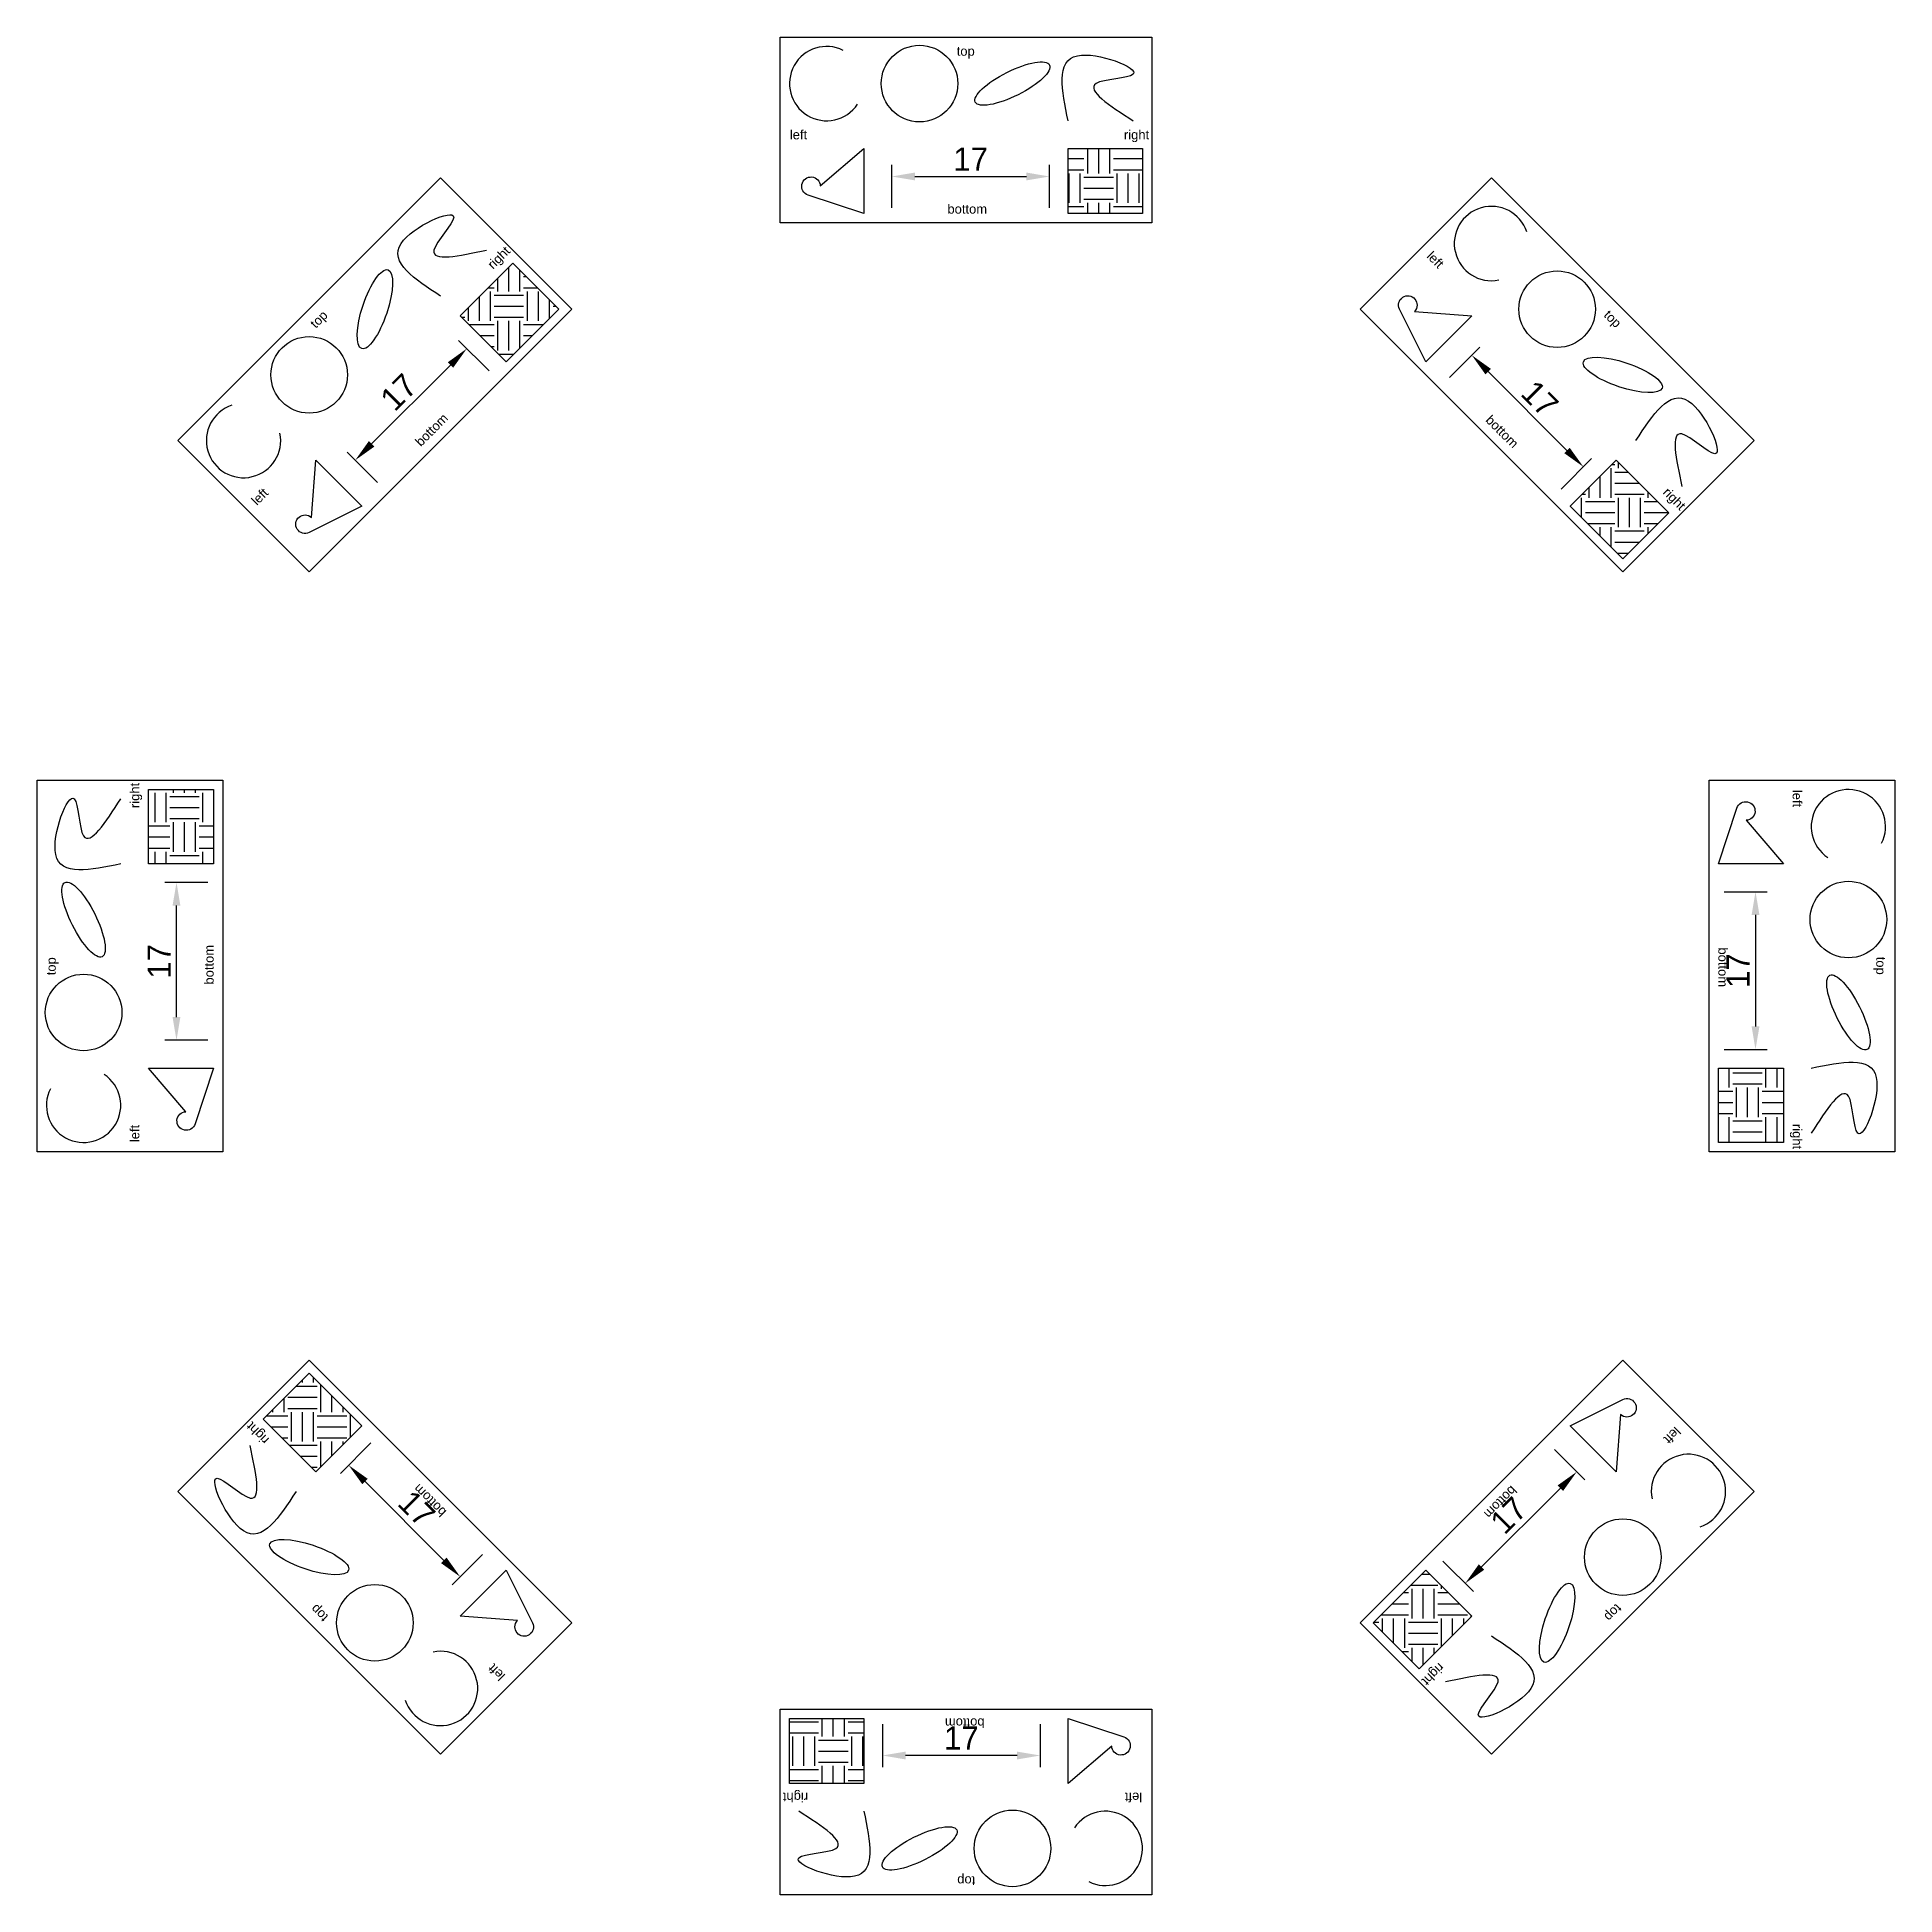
# Model space of a CAD drawing. Header units: millimetres. Extents: x -100 to 100, y -100 to 100.
import ezdxf

# ---------------------------------------------------------------- set-up
doc = ezdxf.new("R2010")
doc.units = ezdxf.units.MM
doc.layers.get('0').update_dxf_attribs({"lineweight": 25, "true_color": 0xffffff})
doc.layers.get('Defpoints').update_dxf_attribs({"true_color": 0xffffff})
doc.styles.add('QCADDimTextStyle', font='txt')
doc.styles.add('textstyle20', font='')
doc.styles.add('textstyle21', font='')
doc.styles.add('textstyle22', font='')
doc.styles.add('textstyle23', font='')
doc.styles.add('textstyle24', font='')
doc.styles.add('textstyle25', font='')
doc.styles.add('textstyle26', font='')
doc.styles.add('textstyle27', font='')
doc.styles.add('textstyle28', font='')
doc.styles.add('textstyle29', font='')
doc.styles.add('textstyle30', font='')
doc.styles.add('textstyle31', font='')
doc.styles.add('textstyle32', font='')
doc.styles.add('textstyle33', font='')
doc.styles.add('textstyle34', font='')
doc.styles.add('textstyle35', font='')
doc.styles.add('textstyle36', font='')
doc.styles.add('textstyle37', font='')
doc.styles.add('textstyle38', font='')
doc.styles.add('textstyle39', font='')
doc.styles.add('textstyle40', font='')
doc.styles.add('textstyle41', font='')
doc.styles.add('textstyle42', font='')
doc.styles.add('textstyle43', font='')
doc.styles.add('textstyle44', font='')
doc.styles.add('textstyle45', font='')
doc.styles.add('textstyle46', font='')
doc.styles.add('textstyle47', font='')
doc.styles.add('textstyle48', font='')
doc.styles.add('textstyle49', font='')
doc.styles.add('textstyle50', font='')
doc.styles.add('textstyle51', font='')
doc.styles.get('textstyle20').set_extended_font_data('Arial')
doc.styles.get('textstyle21').set_extended_font_data('Arial')
doc.styles.get('textstyle22').set_extended_font_data('Arial')
doc.styles.get('textstyle23').set_extended_font_data('Arial')
doc.styles.get('textstyle24').set_extended_font_data('Arial')
doc.styles.get('textstyle25').set_extended_font_data('Arial')
doc.styles.get('textstyle26').set_extended_font_data('Arial')
doc.styles.get('textstyle27').set_extended_font_data('Arial')
doc.styles.get('textstyle28').set_extended_font_data('Arial')
doc.styles.get('textstyle29').set_extended_font_data('Arial')
doc.styles.get('textstyle30').set_extended_font_data('Arial')
doc.styles.get('textstyle31').set_extended_font_data('Arial')
doc.styles.get('textstyle32').set_extended_font_data('Arial')
doc.styles.get('textstyle33').set_extended_font_data('Arial')
doc.styles.get('textstyle34').set_extended_font_data('Arial')
doc.styles.get('textstyle35').set_extended_font_data('Arial')
doc.styles.get('textstyle36').set_extended_font_data('Arial')
doc.styles.get('textstyle37').set_extended_font_data('Arial')
doc.styles.get('textstyle38').set_extended_font_data('Arial')
doc.styles.get('textstyle39').set_extended_font_data('Arial')
doc.styles.get('textstyle40').set_extended_font_data('Arial')
doc.styles.get('textstyle41').set_extended_font_data('Arial')
doc.styles.get('textstyle42').set_extended_font_data('Arial')
doc.styles.get('textstyle43').set_extended_font_data('Arial')
doc.styles.get('textstyle44').set_extended_font_data('Arial')
doc.styles.get('textstyle45').set_extended_font_data('Arial')
doc.styles.get('textstyle46').set_extended_font_data('Arial')
doc.styles.get('textstyle47').set_extended_font_data('Arial')
doc.styles.get('textstyle48').set_extended_font_data('Arial')
doc.styles.get('textstyle49').set_extended_font_data('Arial')
doc.styles.get('textstyle50').set_extended_font_data('Arial')
doc.styles.get('textstyle51').set_extended_font_data('Arial')
doc.dimstyles.new('QCADDimStyle', dxfattribs={"dimtxt": 2.5, "dimasz": 2.5, "dimexe": 1.25, "dimexo": 0.625, "dimtad": 1, "dimtoh": 1, "dimdec": 4, "dimzin": 0, "dimdsep": 46, "dimtxsty": 'QCADDimTextStyle', "dimcen": 0.09, "dimadec": 0, "dimazin": 0, "dimtfac": 1, "dimtdec": 4, "dimtofl": 0, "dimtmove": 0, "dimatfit": 3, "dimfxl": 1, "dimtolj": 1, "dimtzin": 0, "dimarcsym": 0})

# ---------------------------------------------------------------- blocks, each defined once
blk = doc.blocks.new('*D3')
at = {"color": 0, "lineweight": -2}
for p, q in [((-8, 81.62), (-8, 86.25)), ((9, 81.62), (9, 86.25)), ((-5.5, 85), (6.5, 85))]:
    blk.add_line(p, q, dxfattribs=at)
at = {"color": 0}
for points in [[(-5.5, 85.42), (-5.5, 84.58), (-8, 85)], [(6.5, 84.58), (6.5, 85.42), (9, 85)]]:
    blk.add_solid(points, dxfattribs=at)
at = {"layer": 'Defpoints', "color": 0}
for p in [(9, 85), (-8, 81), (9, 81)]:
    blk.add_point(p, dxfattribs=at)
at = {"color": 0, "insert": (0.5, 86.87), "char_height": 2.5, "attachment_point": 5, "style": 'QCADDimTextStyle'}
blk.add_mtext('\\A1;17', dxfattribs=at)
blk = doc.blocks.new('*D4')
at = {"color": 0, "lineweight": -2}
for p, q in [((63.37, -52.06), (66.64, -55.33)), ((63.99, -56.21), (55.51, -64.7)), ((51.35, -64.08), (54.62, -67.35))]:
    blk.add_line(p, q, dxfattribs=at)
at = {"color": 0}
for points in [[(64.29, -56.51), (63.7, -55.92), (65.76, -54.45)], [(55.21, -64.41), (55.8, -64.99), (53.74, -66.47)]]:
    blk.add_solid(points, dxfattribs=at)
at = {"layer": 'Defpoints', "color": 0}
for p in [(62.93, -51.62), (50.91, -63.64), (53.74, -66.47)]:
    blk.add_point(p, dxfattribs=at)
at = {"color": 0, "insert": (58.42, -59.13), "char_height": 2.5, "attachment_point": 5, "rotation": 45, "style": 'QCADDimTextStyle'}
blk.add_mtext('\\A1;17', dxfattribs=at)
blk = doc.blocks.new('*D5')
at = {"color": 0, "lineweight": -2}
for p, q in [((-9, -81.63), (-9, -86.25)), ((8, -81.63), (8, -86.25)), ((5.5, -85), (-6.5, -85))]:
    blk.add_line(p, q, dxfattribs=at)
at = {"color": 0}
for points in [[(-6.5, -84.58), (-6.5, -85.42), (-9, -85)], [(5.5, -85.42), (5.5, -84.58), (8, -85)]]:
    blk.add_solid(points, dxfattribs=at)
at = {"layer": 'Defpoints', "color": 0}
for p in [(-9, -81), (8, -81), (-9, -85)]:
    blk.add_point(p, dxfattribs=at)
at = {"color": 0, "insert": (-0.5, -83.12), "char_height": 2.5, "attachment_point": 5, "style": 'QCADDimTextStyle'}
blk.add_mtext('\\A1;17', dxfattribs=at)
blk = doc.blocks.new('*D6')
at = {"color": 0, "lineweight": -2}
for p, q in [((-64.08, -51.35), (-67.35, -54.62)), ((-56.21, -63.99), (-64.7, -55.51)), ((-52.06, -63.37), (-55.33, -66.64))]:
    blk.add_line(p, q, dxfattribs=at)
at = {"color": 0}
for points in [[(-64.41, -55.21), (-64.99, -55.8), (-66.47, -53.74)], [(-56.51, -64.29), (-55.92, -63.7), (-54.45, -65.76)]]:
    blk.add_solid(points, dxfattribs=at)
at = {"layer": 'Defpoints', "color": 0}
for p in [(-63.64, -50.91), (-66.47, -53.74), (-51.62, -62.93)]:
    blk.add_point(p, dxfattribs=at)
at = {"color": 0, "insert": (-59.13, -58.42), "char_height": 2.5, "attachment_point": 5, "rotation": 315, "style": 'QCADDimTextStyle'}
blk.add_mtext('\\A1;17', dxfattribs=at)
blk = doc.blocks.new('*D7')
at = {"color": 0, "lineweight": -2}
for p, q in [((52.06, 63.37), (55.33, 66.64)), ((56.21, 63.99), (64.7, 55.51)), ((64.08, 51.35), (67.35, 54.62))]:
    blk.add_line(p, q, dxfattribs=at)
at = {"color": 0}
for points in [[(56.51, 64.29), (55.92, 63.7), (54.45, 65.76)], [(64.41, 55.21), (64.99, 55.8), (66.47, 53.74)]]:
    blk.add_solid(points, dxfattribs=at)
at = {"layer": 'Defpoints', "color": 0}
for p in [(51.62, 62.93), (66.47, 53.74), (63.64, 50.91)]:
    blk.add_point(p, dxfattribs=at)
at = {"color": 0, "insert": (61.78, 61.08), "char_height": 2.5, "attachment_point": 5, "rotation": 315, "style": 'QCADDimTextStyle'}
blk.add_mtext('\\A1;17', dxfattribs=at)
blk = doc.blocks.new('*D8')
at = {"color": 0, "lineweight": -2}
for p, q in [((81.62, 8), (86.25, 8)), ((85, 5.5), (85, -6.5)), ((81.62, -9), (86.25, -9))]:
    blk.add_line(p, q, dxfattribs=at)
at = {"color": 0}
for points in [[(85.42, 5.5), (84.58, 5.5), (85, 8)], [(84.58, -6.5), (85.42, -6.5), (85, -9)]]:
    blk.add_solid(points, dxfattribs=at)
at = {"layer": 'Defpoints', "color": 0}
for p in [(81, 8), (81, -9), (85, -9)]:
    blk.add_point(p, dxfattribs=at)
at = {"color": 0, "insert": (83.12, -0.5), "char_height": 2.5, "attachment_point": 5, "rotation": 90, "style": 'QCADDimTextStyle'}
blk.add_mtext('\\A1;17', dxfattribs=at)
blk = doc.blocks.new('*D9')
at = {"color": 0, "lineweight": -2}
for p, q in [((-81.63, 9), (-86.25, 9)), ((-85, -5.5), (-85, 6.5)), ((-81.63, -8), (-86.25, -8))]:
    blk.add_line(p, q, dxfattribs=at)
at = {"color": 0}
for points in [[(-84.58, 6.5), (-85.42, 6.5), (-85, 9)], [(-85.42, -5.5), (-84.58, -5.5), (-85, -8)]]:
    blk.add_solid(points, dxfattribs=at)
at = {"layer": 'Defpoints', "color": 0}
for p in [(-85, 9), (-81, 9), (-81, -8)]:
    blk.add_point(p, dxfattribs=at)
at = {"color": 0, "insert": (-86.87, 0.5), "char_height": 2.5, "attachment_point": 5, "rotation": 90, "style": 'QCADDimTextStyle'}
blk.add_mtext('\\A1;17', dxfattribs=at)
blk = doc.blocks.new('*D10')
at = {"color": 0, "lineweight": -2}
for p, q in [((-51.35, 64.08), (-54.62, 67.35)), ((-63.99, 56.21), (-55.51, 64.7)), ((-63.37, 52.06), (-66.64, 55.33))]:
    blk.add_line(p, q, dxfattribs=at)
at = {"color": 0}
for points in [[(-55.21, 64.41), (-55.8, 64.99), (-53.74, 66.47)], [(-64.29, 56.51), (-63.7, 55.92), (-65.76, 54.45)]]:
    blk.add_solid(points, dxfattribs=at)
at = {"layer": 'Defpoints', "color": 0}
for p in [(-53.74, 66.47), (-50.91, 63.64), (-62.93, 51.62)]:
    blk.add_point(p, dxfattribs=at)
at = {"color": 0, "insert": (-61.08, 61.78), "char_height": 2.5, "attachment_point": 5, "rotation": 45, "style": 'QCADDimTextStyle'}
blk.add_mtext('\\A1;17', dxfattribs=at)

msp = doc.modelspace()

# ---------------------------------------------------------------- hatches: boundary and pattern name
h = msp.add_hatch()
h.set_pattern_fill('EARTH', color=256, scale=0.5, style=0, pattern_type=0)
h.paths.add_polyline_path([(11, 88), (19, 88), (19, 81), (11, 81)], flags=0)
h = msp.add_hatch()
h.set_pattern_fill('EARTH', color=256, scale=0.5, angle=45, style=0, pattern_type=0)
h.set_pattern_definition([(360, (0, 0), (3.175, 3.175), [3.175, -3.175]), (360, (2e-16, 1.1906), (3.175, 3.175), [3.175, -3.175]), (360, (4e-16, 2.3813), (3.175, 3.175), [3.175, -3.175]), (90, (0.397, 2.778), (-3.175, 3.175), [3.175, -3.175]), (90, (1.5875, 2.778), (-3.175, 3.175), [3.175, -3.175]), (90, (2.778, 2.778), (-3.175, 3.175), [3.175, -3.175])])
h.paths.add_polyline_path([(-54.44722, 70.00357), (-48.79037, 75.66043), (-43.84062, 70.71068), (-49.49747, 65.05382)], flags=0)
h = msp.add_hatch()
h.set_pattern_fill('EARTH', color=256, scale=0.5, angle=315, style=0, pattern_type=0)
h.set_pattern_definition([(360, (0, 0), (3.175, 3.175), [3.175, -3.175]), (360, (0, 1.1906), (3.175, 3.175), [3.175, -3.175]), (360, (0, 2.3813), (3.175, 3.175), [3.175, -3.175]), (450, (0.397, 2.778), (-3.175, 3.175), [3.175, -3.175]), (450, (1.5875, 2.778), (-3.175, 3.175), [3.175, -3.175]), (450, (2.778, 2.778), (-3.175, 3.175), [3.175, -3.175])])
h.paths.add_polyline_path([(70.00357, 54.44722), (75.66043, 48.79037), (70.71068, 43.84062), (65.05382, 49.49747)], flags=0)
h = msp.add_hatch()
h.set_pattern_fill('EARTH', color=256, scale=0.5, angle=90, style=0, pattern_type=0)
h.set_pattern_definition([(360, (0, 0), (3.175, 3.175), [3.175, -3.175]), (360, (1e-16, 1.1906), (3.175, 3.175), [3.175, -3.175]), (360, (1e-16, 2.3813), (3.175, 3.175), [3.175, -3.175]), (90, (0.397, 2.778), (-3.175, 3.175), [3.175, -3.175]), (90, (1.5875, 2.778), (-3.175, 3.175), [3.175, -3.175]), (90, (2.778, 2.778), (-3.175, 3.175), [3.175, -3.175])])
h.paths.add_polyline_path([(-88, 11), (-88, 19), (-81, 19), (-81, 11)], flags=0)
h = msp.add_hatch()
h.set_pattern_fill('EARTH', color=256, scale=0.5, angle=270, style=0, pattern_type=0)
h.set_pattern_definition([(360, (0, 0), (3.175, 3.175), [3.175, -3.175]), (360, (1e-16, 1.1906), (3.175, 3.175), [3.175, -3.175]), (360, (1e-16, 2.3813), (3.175, 3.175), [3.175, -3.175]), (450, (0.397, 2.778), (-3.175, 3.175), [3.175, -3.175]), (450, (1.5875, 2.778), (-3.175, 3.175), [3.175, -3.175]), (450, (2.778, 2.778), (-3.175, 3.175), [3.175, -3.175])])
h.paths.add_polyline_path([(88, -11), (88, -19), (81, -19), (81, -11)], flags=0)
h = msp.add_hatch()
h.set_pattern_fill('EARTH', color=256, scale=0.5, angle=135, style=0, pattern_type=0)
h.set_pattern_definition([(360, (0, 0), (3.175, 3.175), [3.175, -3.175]), (360, (0, 1.1906), (3.175, 3.175), [3.175, -3.175]), (360, (0, 2.3813), (3.175, 3.175), [3.175, -3.175]), (450, (0.397, 2.778), (-3.175, 3.175), [3.175, -3.175]), (450, (1.5875, 2.778), (-3.175, 3.175), [3.175, -3.175]), (450, (2.778, 2.778), (-3.175, 3.175), [3.175, -3.175])])
h.paths.add_polyline_path([(-70.00357, -54.44722), (-75.66043, -48.79037), (-70.71068, -43.84062), (-65.05382, -49.49747)], flags=0)
h = msp.add_hatch()
h.set_pattern_fill('EARTH', color=256, scale=0.5, angle=225, style=0, pattern_type=0)
h.set_pattern_definition([(360, (0, 0), (3.175, 3.175), [3.175, -3.175]), (360, (1e-16, 1.1906), (3.175, 3.175), [3.175, -3.175]), (360, (2e-16, 2.3813), (3.175, 3.175), [3.175, -3.175]), (450, (0.397, 2.778), (-3.175, 3.175), [3.175, -3.175]), (450, (1.5875, 2.778), (-3.175, 3.175), [3.175, -3.175]), (450, (2.778, 2.778), (-3.175, 3.175), [3.175, -3.175])])
h.paths.add_polyline_path([(54.44722, -70.00357), (48.79037, -75.66043), (43.84062, -70.71068), (49.49747, -65.05382)], flags=0)
h = msp.add_hatch()
h.set_pattern_fill('EARTH', color=256, scale=0.5, angle=180, style=0, pattern_type=0)
h.set_pattern_definition([(360, (0, 0), (3.175, 3.175), [3.175, -3.175]), (360, (1e-16, 1.1906), (3.175, 3.175), [3.175, -3.175]), (360, (1e-16, 2.3813), (3.175, 3.175), [3.175, -3.175]), (450, (0.397, 2.778), (-3.175, 3.175), [3.175, -3.175]), (450, (1.5875, 2.778), (-3.175, 3.175), [3.175, -3.175]), (450, (2.778, 2.778), (-3.175, 3.175), [3.175, -3.175])])
h.paths.add_polyline_path([(-11, -88), (-19, -88), (-19, -81), (-11, -81)], flags=0)

# ---------------------------------------------------------------- linework, layer by layer
for p, q in [((-20, 100), (20, 100)), ((-20, 80), (-20, 100)), ((20, 100), (20, 80)), ((11, 88), (19, 88)), ((11, 81), (11, 88)), ((19, 88), (19, 81)), ((-84.85281, 56.56854), (-56.56854, 84.85281)), ((-56.56854, 84.85281), (-42.42641, 70.71068)), ((42.42641, 70.71068), (56.56854, 84.85281)), ((56.56854, 84.85281), (84.85281, 56.56854)), ((20, 80), (-20, 80)), ((19, 81), (11, 81)), ((-54.44722, 70.00357), (-48.79037, 75.66043)), ((-48.79037, 75.66043), (-43.84062, 70.71068)), ((-42.42641, 70.71068), (-70.71068, 42.42641)), ((-49.49747, 65.05382), (-54.44722, 70.00357)), ((-43.84062, 70.71068), (-49.49747, 65.05382)), ((70.71068, 42.42641), (42.42641, 70.71068)), ((-70.71068, 42.42641), (-84.85281, 56.56854)), ((84.85281, 56.56854), (70.71068, 42.42641)), ((65.05382, 49.49747), (70.00357, 54.44722)), ((70.00357, 54.44722), (75.66043, 48.79037)), ((70.71068, 43.84062), (65.05382, 49.49747)), ((75.66043, 48.79037), (70.71068, 43.84062)), ((-100, -20), (-100, 20)), ((-100, 20), (-80, 20)), ((-80, 20), (-80, -20)), ((-88, 11), (-88, 19)), ((-88, 19), (-81, 19)), ((-81, 19), (-81, 11)), ((80, -20), (80, 20)), ((80, 20), (100, 20)), ((100, 20), (100, -20)), ((-81, 11), (-88, 11)), ((81, -19), (81, -11)), ((81, -11), (88, -11)), ((88, -11), (88, -19)), ((-80, -20), (-100, -20)), ((100, -20), (80, -20)), ((88, -19), (81, -19)), ((-84.85281, -56.56854), (-70.71068, -42.42641)), ((-75.66043, -48.79037), (-70.71068, -43.84062)), ((-70.71068, -42.42641), (-42.42641, -70.71068)), ((-70.71068, -43.84062), (-65.05382, -49.49747)), ((42.42641, -70.71068), (70.71068, -42.42641)), ((70.71068, -42.42641), (84.85281, -56.56854)), ((-70.00357, -54.44722), (-75.66043, -48.79037)), ((-65.05382, -49.49747), (-70.00357, -54.44722)), ((-56.56854, -84.85281), (-84.85281, -56.56854)), ((84.85281, -56.56854), (56.56854, -84.85281)), ((43.84062, -70.71068), (49.49747, -65.05382)), ((49.49747, -65.05382), (54.44722, -70.00357)), ((-42.42641, -70.71068), (-56.56854, -84.85281)), ((56.56854, -84.85281), (42.42641, -70.71068)), ((48.79037, -75.66043), (43.84062, -70.71068)), ((54.44722, -70.00357), (48.79037, -75.66043)), ((-20, -100), (-20, -80)), ((-20, -80), (20, -80)), ((20, -80), (20, -100)), ((-19, -88), (-19, -81)), ((-19, -81), (-11, -81)), ((-11, -81), (-11, -88)), ((-11, -88), (-19, -88)), ((20, -100), (-20, -100))]:
    msp.add_line(p, q)
for points in [[(-11, 88), (-11, 81), (-17, 83, -1.917291277), (-15.68424, 83.97915)], [(54.44722, 70.00357), (49.49747, 65.05382), (46.66905, 70.71068, -1.917291277), (48.29179, 70.47265)], [(-70.00357, 54.44722), (-65.05382, 49.49747), (-70.71068, 46.66905, -1.917291277), (-70.47265, 48.29179)], [(88, 11), (81, 11), (83, 17, -1.917291277), (83.97915, 15.68424)], [(-88, -11), (-81, -11), (-83, -17, -1.917291277), (-83.97915, -15.68424)], [(70.00357, -54.44722), (65.05382, -49.49747), (70.71068, -46.66905, -1.917291277), (70.47265, -48.29179)], [(-54.44722, -70.00357), (-49.49747, -65.05382), (-46.66905, -70.71068, -1.917291277), (-48.29179, -70.47265)], [(11, -88), (11, -81), (17, -83, -1.917291277), (15.68424, -83.97915)]]:
    msp.add_lwpolyline(points, format="xyb", close=True)
for centre in [(-5, 95), (63.63961, 70.71068), (-70.71068, 63.63961), (95, 5), (-95, -5), (70.71068, -63.63961), (-63.63961, -70.71068), (5, -95)]:
    msp.add_circle(centre, 4.12311)
for centre, start, end in [((-15, 95), 63.4349488, 326.3099325), ((56.56854, 77.78175), 18.4349488, 281.3099325), ((-77.78175, 56.56854), 108.4349488, 11.3099325), ((95, 15), 333.4349488, 236.3099325), ((-95, -15), 153.4349488, 56.3099325), ((77.78175, -56.56854), 288.4349488, 191.3099325), ((-56.56854, -77.78175), 198.4349488, 101.3099325), ((15, -95), 243.4349488, 146.3099325)]:
    msp.add_arc(centre, 4, start, end)
for centre, major_axis in [((5, 95), (4, 2)), ((-63.63961, 70.71068), (1.41421, 4.24264)), ((70.71068, 63.63961), (4.24264, -1.41421)), ((-95, 5), (-2, 4)), ((95, -5), (2, -4)), ((-70.71068, -63.63961), (-4.24264, 1.41421)), ((63.63961, -70.71068), (-1.41421, -4.24264)), ((-5, -95), (-4, -2))]:
    msp.add_ellipse(centre, major_axis=major_axis, ratio=0.3)
for points in [[(11, 91), (10.30827, 94.24779), (8.99785, 100.4005), (21.71739, 95.57098), (11.05012, 95.48874), (15.4532, 92.64491), (18, 91)], [(-56.56854, 72.12489), (-59.3542, 73.9323), (-64.63143, 77.35631), (-52.22237, 82.9354), (-59.70712, 75.33435), (-54.58278, 76.43691), (-51.6188, 77.07464)], [(72.12489, 56.56854), (73.9323, 59.3542), (77.35631, 64.63143), (82.9354, 52.22237), (75.33435, 59.70712), (76.43691, 54.58278), (77.07464, 51.6188)], [(-91, 11), (-94.24779, 10.30827), (-100.4005, 8.99785), (-95.57098, 21.71739), (-95.48874, 11.05012), (-92.64491, 15.4532), (-91, 18)], [(91, -11), (94.24779, -10.30827), (100.4005, -8.99785), (95.57098, -21.71739), (95.48874, -11.05012), (92.64491, -15.4532), (91, -18)], [(-72.12489, -56.56854), (-73.9323, -59.3542), (-77.35631, -64.63143), (-82.9354, -52.22237), (-75.33435, -59.70712), (-76.43691, -54.58278), (-77.07464, -51.6188)], [(56.56854, -72.12489), (59.3542, -73.9323), (64.63143, -77.35631), (52.22237, -82.9354), (59.70712, -75.33435), (54.58278, -76.43691), (51.6188, -77.07464)], [(-11, -91), (-10.30827, -94.24779), (-8.99785, -100.4005), (-21.71739, -95.57098), (-11.05012, -95.48874), (-15.4532, -92.64491), (-18, -91)]]:
    msp.add_open_spline(points, degree=3, knots=[0, 0, 0, 0, 7.071067812, 13.395623132, 17.518728758, 23.175583007, 23.175583007, 23.175583007, 23.175583007])

# ---------------------------------------------------------------- texts
at = {"char_height": 1, "attachment_point": 1}
for s, insert, style in [('top', (-1, 99), 'textstyle36'), ('left', (-18.96661, 90), 'textstyle21'), ('right', (17, 90), 'textstyle29'), ('bottom', (-2, 82), 'textstyle44')]:
    msp.add_mtext(s, dxfattribs=dict(at, insert=insert, style=style))
for s, insert, rotation, style in [('right', (-51.6188, 75.66043), 45, 'textstyle28'), ('left', (50.22819, 77.05103), 315, 'textstyle26'), ('top', (-70.71068, 69.29646), 45, 'textstyle37'), ('top', (69.29646, 70.71068), 315, 'textstyle41'), ('bottom', (-59.39697, 56.56854), 45, 'textstyle45'), ('bottom', (56.56854, 59.39697), 315, 'textstyle49'), ('left', (-77.05103, 50.22819), 45, 'textstyle20'), ('right', (75.66043, 51.6188), 315, 'textstyle33'), ('right', (-90, 17), 90, 'textstyle35'), ('left', (90, 18.96661), 270, 'textstyle22'), ('bottom', (-82, -2), 90, 'textstyle51'), ('top', (-99, -1), 90, 'textstyle43'), ('bottom', (82, 2), 270, 'textstyle46'), ('top', (99, 1), 270, 'textstyle38'), ('left', (-90, -18.96661), 90, 'textstyle27'), ('right', (90, -17), 270, 'textstyle30'), ('right', (-75.66043, -51.6188), 135, 'textstyle34'), ('left', (77.05103, -50.22819), 225, 'textstyle23'), ('bottom', (-56.56854, -59.39697), 135, 'textstyle50'), ('bottom', (59.39697, -56.56854), 225, 'textstyle47'), ('top', (-69.29646, -70.71068), 135, 'textstyle42'), ('top', (70.71068, -69.29646), 225, 'textstyle39'), ('left', (-50.22819, -77.05103), 135, 'textstyle25'), ('right', (51.6188, -75.66043), 225, 'textstyle31'), ('bottom', (2, -82), 180, 'textstyle48'), ('right', (-17, -90), 180, 'textstyle32'), ('left', (18.96661, -90), 180, 'textstyle24'), ('top', (1, -99), 180, 'textstyle40')]:
    msp.add_mtext(s, dxfattribs=dict(at, insert=insert, rotation=rotation, style=style))

# ---------------------------------------------------------------- dimensions: what is measured, and where the dimension line sits
for p1, p2, picture, middle in [((-8, 81), (9, 81), '*D3', (0.5, 86.875)), ((-62.9325, 51.6188), (-50.91169, 63.63961), '*D10', (-61.07635, 61.78346)), ((51.6188, 62.9325), (63.63961, 50.91169), '*D7', (61.78346, 61.07635)), ((-81, -8), (-81, 9), '*D9', (-86.875, 0.5)), ((81, 8), (81, -9), '*D8', (83.125, -0.5)), ((-51.6188, -62.9325), (-63.63961, -50.91169), '*D6', (-59.1318, -58.4247)), ((62.9325, -51.6188), (50.91169, -63.63961), '*D4', (58.4247, -59.1318)), ((8, -81), (-9, -81), '*D5', (-0.5, -83.125))]:
    dim = msp.add_aligned_dim(p1=p1, p2=p2, distance=4, dimstyle='QCADDimStyle', override={"dimtxt": 2.5, "dimasz": 2.5, "dimexe": 1.25, "dimexo": 0.625, "dimgap": 0.625, "dimzin": 8, "dimclrd": 0, "dimclre": 0, "dimclrt": 0, "dimazin": 3, "dimtmove": 2})
    dim.commit()
    dim.dimension.update_dxf_attribs({"geometry": picture, "text_midpoint": middle})

doc.saveas('drawing.dxf')
